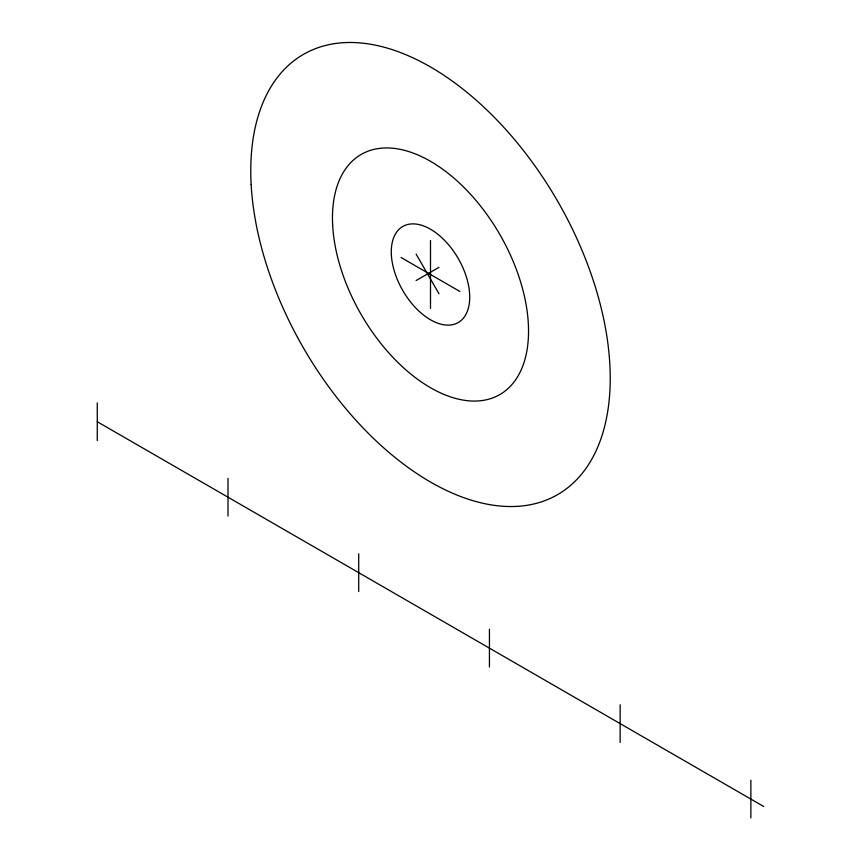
<?xml version="1.0" encoding="UTF-8"?>
<svg xmlns="http://www.w3.org/2000/svg" width="861" height="861" viewBox="0 0 861 861"><rect width="100%" height="100%" fill="white"/><g stroke="black" fill="none" stroke-linecap="round" stroke-linejoin="round"><path stroke-width="1.29" d="M416.121 280.546L438.992 267.34M427.562 273.938L430.5 274.508M401.086 257.525L459.914 291.481M97.282 421.739L763.718 806.499M416.121 254.124L438.992 293.752M750.867 780.217L750.867 817.95M620.146 704.75L620.146 742.483M489.435 629.273L489.435 667.017M430.5 240.542L430.5 308.464M358.714 553.806L358.714 591.539M228.004 478.339L228.004 516.073M97.282 402.873L97.282 440.606M251.154 184.534A254.189 146.757 60 0 0 530.354 504.718A254.189 146.757 60 0 0 509.992 134.262A254.189 146.757 60 0 0 251.154 184.534M332.669 225.431A138.643 80.051 60 0 0 484.969 400.074A138.643 80.051 60 0 0 473.862 198.008A138.643 80.051 60 0 0 332.669 225.431M391.368 254.878A55.459 32.018 60 0 0 452.283 324.737A55.459 32.018 60 0 0 447.849 243.911A55.459 32.018 60 0 0 391.368 254.878"/></g></svg>
